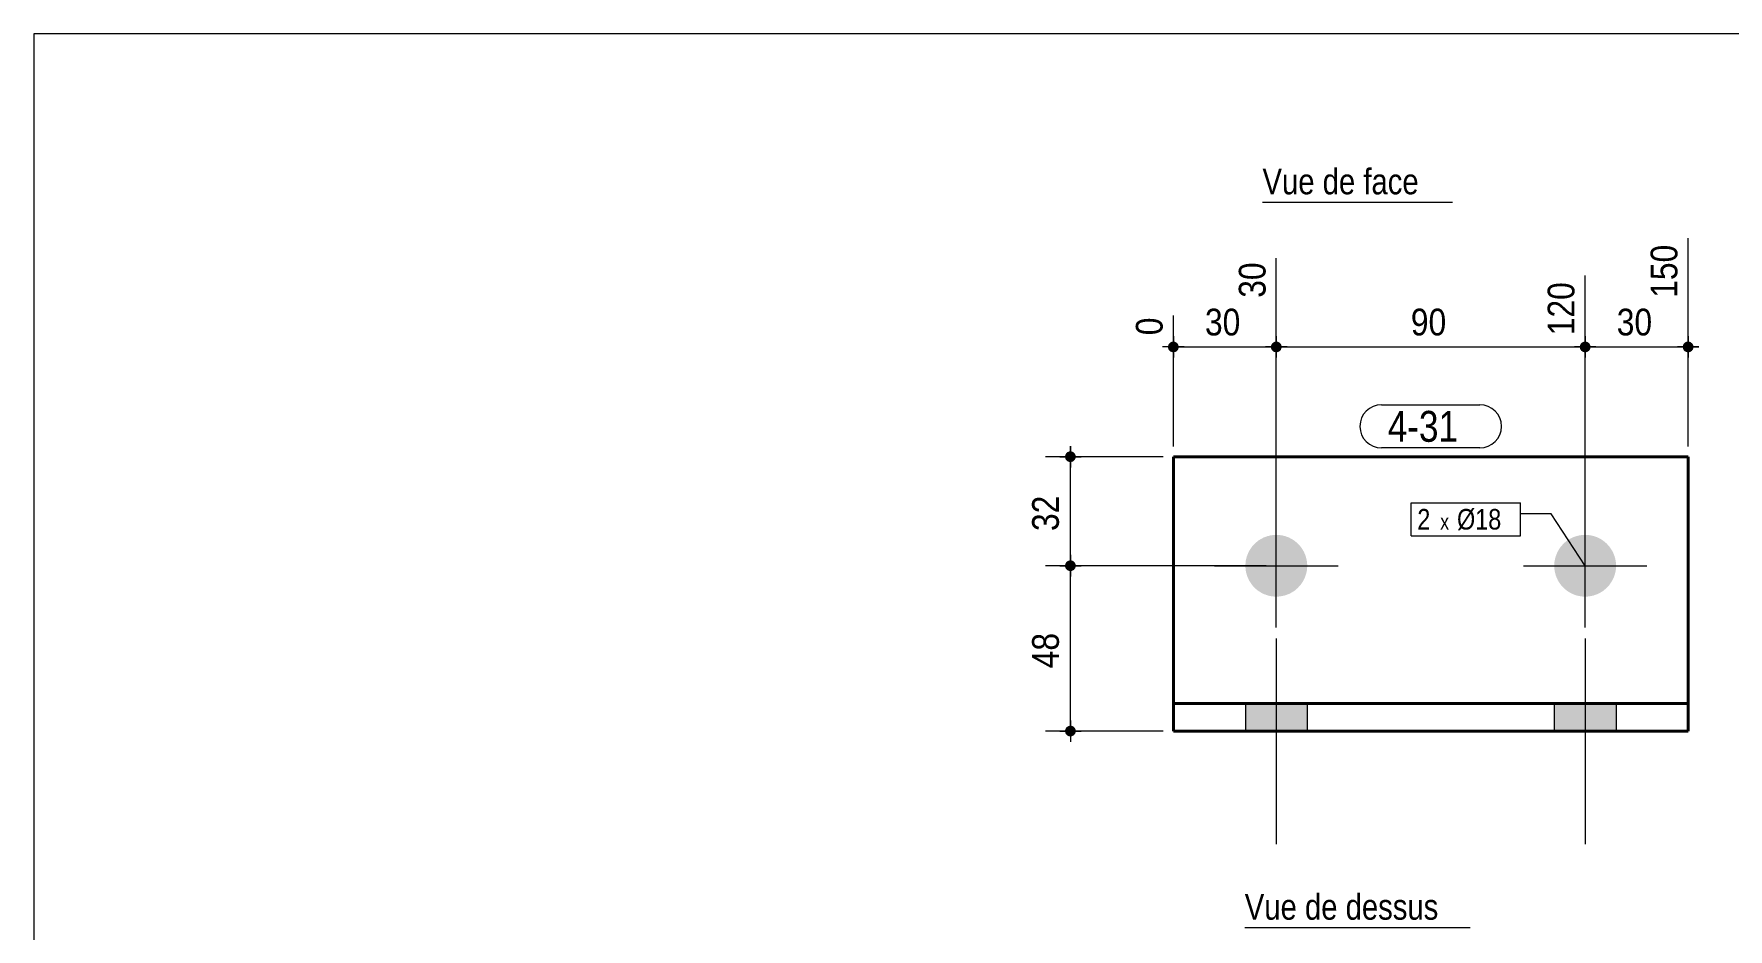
# Model space of a CAD drawing. Header units: millimetres. Extents: x 2 to 287, y 5 to 195.
# Drawn here: x 5 to 169.6, y 108 to 195 of the extents above; entities that cross this region are included whole.
import ezdxf

# ---------------------------------------------------------------- set-up
doc = ezdxf.new("R2010")
doc.units = ezdxf.units.MM
for name, color, linetype, lineweight in [('Autre type objet', 1, 'Continuous', 0), ('Boulon', 7, 'Continuous', 0), ('Cotation', 7, 'Continuous', 0), ('Désignation boulon', 3, 'Continuous', 0), ('Feuille dessin', 5, 'Continuous', 0), ('Piece', 2, 'Continuous', 0), ('Repère pièce', 3, 'Continuous', 0)]:
    doc.layers.add(name, color=color, linetype=linetype, lineweight=lineweight)
doc.styles.add('ARIAL', font='ARIAL.TTF')
doc.styles.add('COMIC_SANS_MS', font='COMIC.TTF')

# ---------------------------------------------------------------- blocks, each defined once
blk = doc.blocks.new('*A1')
at = {"layer": 'Boulon'}
for points in [[(128.68, 129.9), (128.68, 127.24), (122.68, 127.24), (122.68, 129.9)], [(158.68, 129.9), (158.68, 127.24), (152.68, 127.24), (152.68, 129.9)]]:
    blk.add_hatch(color=256, dxfattribs=at).paths.add_polyline_path(points, flags=17)
at = {"layer": 'Boulon', "linetype": 'Continuous', "lineweight": 0}
for p, q in [((125.68, 136.24), (125.68, 116.24)), ((155.68, 136.24), (155.68, 116.24)), ((122.68, 129.9), (122.68, 127.24)), ((128.68, 129.9), (128.68, 127.24)), ((152.68, 129.9), (152.68, 127.24)), ((158.68, 129.9), (158.68, 127.24))]:
    blk.add_line(p, q, dxfattribs=at)
blk = doc.blocks.new('*A2')
at = {"layer": 'Boulon'}
for points in [[(125.61, 140.31), (125.53, 140.31), (125.46, 140.31), (125.39, 140.32), (125.31, 140.33), (125.24, 140.34), (125.17, 140.35), (125.09, 140.36), (125.02, 140.38), (124.95, 140.39), (124.88, 140.41), (124.81, 140.43), (124.74, 140.46), (124.67, 140.48), (124.6, 140.51), (124.53, 140.53), (124.46, 140.56), (124.4, 140.59), (124.33, 140.62), (124.27, 140.66), (124.2, 140.69), (124.14, 140.73), (124.08, 140.77), (124.01, 140.81), (123.95, 140.85), (123.89, 140.89), (123.83, 140.94), (123.78, 140.99), (123.72, 141.03), (123.67, 141.08), (123.61, 141.13), (123.56, 141.18), (123.51, 141.24), (123.46, 141.29), (123.41, 141.34), (123.36, 141.4), (123.31, 141.46), (123.27, 141.52), (123.23, 141.58), (123.19, 141.64), (123.15, 141.7), (123.11, 141.76), (123.07, 141.83), (123.03, 141.89), (123, 141.96), (122.97, 142.02), (122.94, 142.09), (122.91, 142.16), (122.88, 142.22), (122.86, 142.29), (122.83, 142.36), (122.81, 142.43), (122.79, 142.5), (122.77, 142.58), (122.75, 142.65), (122.74, 142.72), (122.72, 142.79), (122.71, 142.86), (122.7, 142.94), (122.69, 143.01), (122.69, 143.08), (122.68, 143.16), (122.68, 143.23), (122.68, 143.3), (122.68, 143.38), (122.68, 143.45), (122.69, 143.52), (122.69, 143.6), (122.7, 143.67), (122.71, 143.74), (122.72, 143.82), (122.74, 143.89), (122.75, 143.96), (122.77, 144.03), (122.79, 144.1), (122.81, 144.18), (122.83, 144.25), (122.86, 144.31), (122.88, 144.38), (122.91, 144.45), (122.94, 144.52), (122.97, 144.59), (123, 144.65), (123.03, 144.72), (123.07, 144.78), (123.11, 144.85), (123.15, 144.91), (123.19, 144.97), (123.23, 145.03), (123.27, 145.09), (123.31, 145.15), (123.36, 145.21), (123.41, 145.26), (123.46, 145.32), (123.51, 145.37), (123.56, 145.43), (123.61, 145.48), (123.67, 145.53), (123.72, 145.58), (123.78, 145.62), (123.83, 145.67), (123.89, 145.71), (123.95, 145.76), (124.01, 145.8), (124.08, 145.84), (124.14, 145.88), (124.2, 145.91), (124.27, 145.95), (124.33, 145.98), (124.4, 146.02), (124.46, 146.05), (124.53, 146.08), (124.6, 146.1), (124.67, 146.13), (124.74, 146.15), (124.81, 146.18), (124.88, 146.2), (124.95, 146.21), (125.02, 146.23), (125.09, 146.25), (125.17, 146.26), (125.24, 146.27), (125.31, 146.28), (125.39, 146.29), (125.46, 146.3), (125.53, 146.3), (125.61, 146.3), (125.68, 146.3), (125.75, 146.3), (125.83, 146.3), (125.9, 146.3), (125.97, 146.29), (126.05, 146.28), (126.12, 146.27), (126.19, 146.26), (126.27, 146.25), (126.34, 146.23), (126.41, 146.21), (126.48, 146.2), (126.55, 146.18), (126.62, 146.15), (126.69, 146.13), (126.76, 146.1), (126.83, 146.08), (126.9, 146.05), (126.96, 146.02), (127.03, 145.98), (127.09, 145.95), (127.16, 145.91), (127.22, 145.88), (127.28, 145.84), (127.35, 145.8), (127.41, 145.76), (127.47, 145.71), (127.53, 145.67), (127.58, 145.62), (127.64, 145.58), (127.69, 145.53), (127.75, 145.48), (127.8, 145.43), (127.85, 145.37), (127.9, 145.32), (127.95, 145.26), (128, 145.21), (128.05, 145.15), (128.09, 145.09), (128.13, 145.03), (128.17, 144.97), (128.21, 144.91), (128.25, 144.85), (128.29, 144.78), (128.33, 144.72), (128.36, 144.65), (128.39, 144.59), (128.42, 144.52), (128.45, 144.45), (128.48, 144.38), (128.5, 144.31), (128.53, 144.25), (128.55, 144.18), (128.57, 144.1), (128.59, 144.03), (128.61, 143.96), (128.62, 143.89), (128.64, 143.82), (128.65, 143.74), (128.66, 143.67), (128.67, 143.6), (128.67, 143.52), (128.68, 143.45), (128.68, 143.38), (128.68, 143.3), (128.68, 143.23), (128.68, 143.16), (128.67, 143.08), (128.67, 143.01), (128.66, 142.94), (128.65, 142.86), (128.64, 142.79), (128.62, 142.72), (128.61, 142.65), (128.59, 142.58), (128.57, 142.5), (128.55, 142.43), (128.53, 142.36), (128.5, 142.29), (128.48, 142.22), (128.45, 142.16), (128.42, 142.09), (128.39, 142.02), (128.36, 141.96), (128.33, 141.89), (128.29, 141.83), (128.25, 141.76), (128.21, 141.7), (128.17, 141.64), (128.13, 141.58), (128.09, 141.52), (128.05, 141.46), (128, 141.4), (127.95, 141.34), (127.9, 141.29), (127.85, 141.24), (127.8, 141.18), (127.75, 141.13), (127.69, 141.08), (127.64, 141.03), (127.58, 140.99), (127.53, 140.94), (127.47, 140.89), (127.41, 140.85), (127.35, 140.81), (127.28, 140.77), (127.22, 140.73), (127.16, 140.69), (127.09, 140.66), (127.03, 140.62), (126.96, 140.59), (126.9, 140.56), (126.83, 140.53), (126.76, 140.51), (126.69, 140.48), (126.62, 140.46), (126.55, 140.43), (126.48, 140.41), (126.41, 140.39), (126.34, 140.38), (126.27, 140.36), (126.19, 140.35), (126.12, 140.34), (126.05, 140.33), (125.97, 140.32), (125.9, 140.31), (125.83, 140.31), (125.75, 140.31), (125.68, 140.3)], [(155.61, 140.31), (155.53, 140.31), (155.46, 140.31), (155.39, 140.32), (155.31, 140.33), (155.24, 140.34), (155.17, 140.35), (155.09, 140.36), (155.02, 140.38), (154.95, 140.39), (154.88, 140.41), (154.81, 140.43), (154.74, 140.46), (154.67, 140.48), (154.6, 140.51), (154.53, 140.53), (154.46, 140.56), (154.4, 140.59), (154.33, 140.62), (154.27, 140.66), (154.2, 140.69), (154.14, 140.73), (154.08, 140.77), (154.01, 140.81), (153.95, 140.85), (153.89, 140.89), (153.83, 140.94), (153.78, 140.99), (153.72, 141.03), (153.67, 141.08), (153.61, 141.13), (153.56, 141.18), (153.51, 141.24), (153.46, 141.29), (153.41, 141.34), (153.36, 141.4), (153.31, 141.46), (153.27, 141.52), (153.23, 141.58), (153.19, 141.64), (153.15, 141.7), (153.11, 141.76), (153.07, 141.83), (153.03, 141.89), (153, 141.96), (152.97, 142.02), (152.94, 142.09), (152.91, 142.16), (152.88, 142.22), (152.86, 142.29), (152.83, 142.36), (152.81, 142.43), (152.79, 142.5), (152.77, 142.58), (152.75, 142.65), (152.74, 142.72), (152.72, 142.79), (152.71, 142.86), (152.7, 142.94), (152.69, 143.01), (152.69, 143.08), (152.68, 143.16), (152.68, 143.23), (152.68, 143.3), (152.68, 143.38), (152.68, 143.45), (152.69, 143.52), (152.69, 143.6), (152.7, 143.67), (152.71, 143.74), (152.72, 143.82), (152.74, 143.89), (152.75, 143.96), (152.77, 144.03), (152.79, 144.1), (152.81, 144.18), (152.83, 144.25), (152.86, 144.31), (152.88, 144.38), (152.91, 144.45), (152.94, 144.52), (152.97, 144.59), (153, 144.65), (153.03, 144.72), (153.07, 144.78), (153.11, 144.85), (153.15, 144.91), (153.19, 144.97), (153.23, 145.03), (153.27, 145.09), (153.31, 145.15), (153.36, 145.21), (153.41, 145.26), (153.46, 145.32), (153.51, 145.37), (153.56, 145.43), (153.61, 145.48), (153.67, 145.53), (153.72, 145.58), (153.78, 145.62), (153.83, 145.67), (153.89, 145.71), (153.95, 145.76), (154.01, 145.8), (154.08, 145.84), (154.14, 145.88), (154.2, 145.91), (154.27, 145.95), (154.33, 145.98), (154.4, 146.02), (154.46, 146.05), (154.53, 146.08), (154.6, 146.1), (154.67, 146.13), (154.74, 146.15), (154.81, 146.18), (154.88, 146.2), (154.95, 146.21), (155.02, 146.23), (155.09, 146.25), (155.17, 146.26), (155.24, 146.27), (155.31, 146.28), (155.39, 146.29), (155.46, 146.3), (155.53, 146.3), (155.61, 146.3), (155.68, 146.3), (155.75, 146.3), (155.83, 146.3), (155.9, 146.3), (155.97, 146.29), (156.05, 146.28), (156.12, 146.27), (156.19, 146.26), (156.27, 146.25), (156.34, 146.23), (156.41, 146.21), (156.48, 146.2), (156.55, 146.18), (156.62, 146.15), (156.69, 146.13), (156.76, 146.1), (156.83, 146.08), (156.9, 146.05), (156.96, 146.02), (157.03, 145.98), (157.09, 145.95), (157.16, 145.91), (157.22, 145.88), (157.28, 145.84), (157.35, 145.8), (157.41, 145.76), (157.47, 145.71), (157.53, 145.67), (157.58, 145.62), (157.64, 145.58), (157.69, 145.53), (157.75, 145.48), (157.8, 145.43), (157.85, 145.37), (157.9, 145.32), (157.95, 145.26), (158, 145.21), (158.05, 145.15), (158.09, 145.09), (158.13, 145.03), (158.17, 144.97), (158.21, 144.91), (158.25, 144.85), (158.29, 144.78), (158.33, 144.72), (158.36, 144.65), (158.39, 144.59), (158.42, 144.52), (158.45, 144.45), (158.48, 144.38), (158.5, 144.31), (158.53, 144.25), (158.55, 144.18), (158.57, 144.1), (158.59, 144.03), (158.61, 143.96), (158.62, 143.89), (158.64, 143.82), (158.65, 143.74), (158.66, 143.67), (158.67, 143.6), (158.67, 143.52), (158.68, 143.45), (158.68, 143.38), (158.68, 143.3), (158.68, 143.23), (158.68, 143.16), (158.67, 143.08), (158.67, 143.01), (158.66, 142.94), (158.65, 142.86), (158.64, 142.79), (158.62, 142.72), (158.61, 142.65), (158.59, 142.58), (158.57, 142.5), (158.55, 142.43), (158.53, 142.36), (158.5, 142.29), (158.48, 142.22), (158.45, 142.16), (158.42, 142.09), (158.39, 142.02), (158.36, 141.96), (158.33, 141.89), (158.29, 141.83), (158.25, 141.76), (158.21, 141.7), (158.17, 141.64), (158.13, 141.58), (158.09, 141.52), (158.05, 141.46), (158, 141.4), (157.95, 141.34), (157.9, 141.29), (157.85, 141.24), (157.8, 141.18), (157.75, 141.13), (157.69, 141.08), (157.64, 141.03), (157.58, 140.99), (157.53, 140.94), (157.47, 140.89), (157.41, 140.85), (157.35, 140.81), (157.28, 140.77), (157.22, 140.73), (157.16, 140.69), (157.09, 140.66), (157.03, 140.62), (156.96, 140.59), (156.9, 140.56), (156.83, 140.53), (156.76, 140.51), (156.69, 140.48), (156.62, 140.46), (156.55, 140.43), (156.48, 140.41), (156.41, 140.39), (156.34, 140.38), (156.27, 140.36), (156.19, 140.35), (156.12, 140.34), (156.05, 140.33), (155.97, 140.32), (155.9, 140.31), (155.83, 140.31), (155.75, 140.31), (155.68, 140.3)]]:
    blk.add_hatch(color=256, dxfattribs=at).paths.add_polyline_path(points, flags=17)
at = {"layer": 'Boulon', "linetype": 'Continuous', "lineweight": 0}
for p, q in [((125.68, 137.3), (125.68, 149.3)), ((155.68, 137.3), (155.68, 149.3)), ((119.68, 143.3), (131.68, 143.3)), ((149.68, 143.3), (161.68, 143.3))]:
    blk.add_line(p, q, dxfattribs=at)
blk = doc.blocks.new('*A3')
at = {"layer": 'Piece', "color": 2, "linetype": 'Continuous', "lineweight": 40}
for p, q in [((115.68, 127.236667), (115.68, 153.903333)), ((115.68, 153.903333), (165.68, 153.903333)), ((165.68, 153.903333), (165.68, 127.236667)), ((165.68, 129.903333), (115.68, 129.903333)), ((165.68, 127.236667), (115.68, 127.236667))]:
    blk.add_line(p, q, dxfattribs=at)
blk = doc.blocks.new('*A7')
at = {"layer": 'Feuille dessin', "linetype": 'Continuous', "lineweight": 0}
for p, q in [((282, 195), (5, 195)), ((5, 195), (5, 5))]:
    blk.add_line(p, q, dxfattribs=at)
blk = doc.blocks.new('*A12')
at = {"layer": 'Cotation'}
for points in [[(105.65, 142.79), (105.63, 142.79), (105.6, 142.79), (105.58, 142.8), (105.55, 142.8), (105.53, 142.81), (105.5, 142.82), (105.48, 142.82), (105.46, 142.84), (105.43, 142.85), (105.41, 142.86), (105.39, 142.87), (105.37, 142.89), (105.35, 142.9), (105.33, 142.92), (105.31, 142.94), (105.29, 142.96), (105.28, 142.98), (105.26, 143), (105.25, 143.02), (105.23, 143.04), (105.22, 143.06), (105.21, 143.08), (105.2, 143.11), (105.19, 143.13), (105.18, 143.15), (105.18, 143.18), (105.17, 143.2), (105.17, 143.23), (105.16, 143.25), (105.16, 143.28), (105.16, 143.31), (105.16, 143.33), (105.16, 143.36), (105.17, 143.38), (105.17, 143.41), (105.18, 143.43), (105.18, 143.46), (105.19, 143.48), (105.2, 143.5), (105.21, 143.53), (105.22, 143.55), (105.23, 143.57), (105.25, 143.59), (105.26, 143.61), (105.28, 143.64), (105.29, 143.65), (105.31, 143.67), (105.33, 143.69), (105.35, 143.71), (105.37, 143.72), (105.39, 143.74), (105.41, 143.75), (105.43, 143.76), (105.46, 143.78), (105.48, 143.79), (105.5, 143.79), (105.53, 143.8), (105.55, 143.81), (105.58, 143.82), (105.6, 143.82), (105.63, 143.82), (105.65, 143.82), (105.68, 143.83), (105.71, 143.82), (105.73, 143.82), (105.76, 143.82), (105.78, 143.82), (105.81, 143.81), (105.83, 143.8), (105.86, 143.79), (105.88, 143.79), (105.9, 143.78), (105.93, 143.76), (105.95, 143.75), (105.97, 143.74), (105.99, 143.72), (106.01, 143.71), (106.03, 143.69), (106.05, 143.67), (106.07, 143.65), (106.08, 143.64), (106.1, 143.61), (106.11, 143.59), (106.13, 143.57), (106.14, 143.55), (106.15, 143.53), (106.16, 143.5), (106.17, 143.48), (106.18, 143.46), (106.18, 143.43), (106.19, 143.41), (106.19, 143.38), (106.2, 143.36), (106.2, 143.33), (106.2, 143.31), (106.2, 143.28), (106.2, 143.25), (106.19, 143.23), (106.19, 143.2), (106.18, 143.18), (106.18, 143.15), (106.17, 143.13), (106.16, 143.11), (106.15, 143.08), (106.14, 143.06), (106.13, 143.04), (106.11, 143.02), (106.1, 143), (106.08, 142.98), (106.07, 142.96), (106.05, 142.94), (106.03, 142.92), (106.01, 142.9), (105.99, 142.89), (105.97, 142.87), (105.95, 142.86), (105.93, 142.85), (105.9, 142.84), (105.88, 142.82), (105.86, 142.82), (105.83, 142.81), (105.81, 142.8), (105.78, 142.8), (105.76, 142.79), (105.73, 142.79), (105.71, 142.79), (105.68, 142.79)], [(105.65, 126.72), (105.63, 126.72), (105.6, 126.72), (105.58, 126.73), (105.55, 126.73), (105.53, 126.74), (105.5, 126.75), (105.48, 126.76), (105.46, 126.77), (105.43, 126.78), (105.41, 126.79), (105.39, 126.8), (105.37, 126.82), (105.35, 126.83), (105.33, 126.85), (105.31, 126.87), (105.29, 126.89), (105.28, 126.91), (105.26, 126.93), (105.25, 126.95), (105.23, 126.97), (105.22, 126.99), (105.21, 127.01), (105.2, 127.04), (105.19, 127.06), (105.18, 127.09), (105.18, 127.11), (105.17, 127.14), (105.17, 127.16), (105.16, 127.19), (105.16, 127.21), (105.16, 127.24), (105.16, 127.26), (105.16, 127.29), (105.17, 127.31), (105.17, 127.34), (105.18, 127.36), (105.18, 127.39), (105.19, 127.41), (105.2, 127.44), (105.21, 127.46), (105.22, 127.48), (105.23, 127.5), (105.25, 127.53), (105.26, 127.55), (105.28, 127.57), (105.29, 127.59), (105.31, 127.6), (105.33, 127.62), (105.35, 127.64), (105.37, 127.65), (105.39, 127.67), (105.41, 127.68), (105.43, 127.7), (105.46, 127.71), (105.48, 127.72), (105.5, 127.73), (105.53, 127.73), (105.55, 127.74), (105.58, 127.75), (105.6, 127.75), (105.63, 127.75), (105.65, 127.76), (105.68, 127.76), (105.71, 127.76), (105.73, 127.75), (105.76, 127.75), (105.78, 127.75), (105.81, 127.74), (105.83, 127.73), (105.86, 127.73), (105.88, 127.72), (105.9, 127.71), (105.93, 127.7), (105.95, 127.68), (105.97, 127.67), (105.99, 127.65), (106.01, 127.64), (106.03, 127.62), (106.05, 127.6), (106.07, 127.59), (106.08, 127.57), (106.1, 127.55), (106.11, 127.53), (106.13, 127.5), (106.14, 127.48), (106.15, 127.46), (106.16, 127.44), (106.17, 127.41), (106.18, 127.39), (106.18, 127.36), (106.19, 127.34), (106.19, 127.31), (106.2, 127.29), (106.2, 127.26), (106.2, 127.24), (106.2, 127.21), (106.2, 127.19), (106.19, 127.16), (106.19, 127.14), (106.18, 127.11), (106.18, 127.09), (106.17, 127.06), (106.16, 127.04), (106.15, 127.01), (106.14, 126.99), (106.13, 126.97), (106.11, 126.95), (106.1, 126.93), (106.08, 126.91), (106.07, 126.89), (106.05, 126.87), (106.03, 126.85), (106.01, 126.83), (105.99, 126.82), (105.97, 126.8), (105.95, 126.79), (105.93, 126.78), (105.9, 126.77), (105.88, 126.76), (105.86, 126.75), (105.83, 126.74), (105.81, 126.73), (105.78, 126.73), (105.76, 126.72), (105.73, 126.72), (105.71, 126.72), (105.68, 126.72)]]:
    blk.add_hatch(color=256, dxfattribs=at).paths.add_polyline_path(points, flags=17)
at = {"layer": 'Cotation', "linetype": 'Continuous', "lineweight": 0}
for p, q in [((124.68, 143.31), (103.26, 143.31)), ((104.64, 143.31), (106.72, 143.31)), ((105.68, 144.35), (105.68, 142.27)), ((105.68, 143.31), (105.68, 144.35)), ((105.68, 127.24), (105.68, 143.31)), ((114.68, 127.24), (103.26, 127.24)), ((104.64, 127.24), (106.72, 127.24)), ((105.68, 128.28), (105.68, 126.2)), ((105.68, 127.24), (105.68, 126.2))]:
    blk.add_line(p, q, dxfattribs=at)
at = {"layer": 'Cotation'}
for p in [(105.68, 143.31), (105.68, 127.24)]:
    blk.add_point(p, dxfattribs=at)
at = {"layer": 'Cotation', "style": 'ARIAL', "width": 0.85}
blk.add_text('48', height=2.6, rotation=90.0002, dxfattribs=at).set_placement((104.56, 133.34))
blk = doc.blocks.new('*A13')
at = {"layer": 'Cotation'}
for points in [[(105.65, 153.38), (105.63, 153.39), (105.6, 153.39), (105.58, 153.39), (105.55, 153.4), (105.53, 153.41), (105.5, 153.41), (105.48, 153.42), (105.46, 153.43), (105.43, 153.44), (105.41, 153.46), (105.39, 153.47), (105.37, 153.49), (105.35, 153.5), (105.33, 153.52), (105.31, 153.54), (105.29, 153.55), (105.28, 153.57), (105.26, 153.59), (105.25, 153.61), (105.23, 153.64), (105.22, 153.66), (105.21, 153.68), (105.2, 153.7), (105.19, 153.73), (105.18, 153.75), (105.18, 153.78), (105.17, 153.8), (105.17, 153.83), (105.16, 153.85), (105.16, 153.88), (105.16, 153.9), (105.16, 153.93), (105.16, 153.95), (105.17, 153.98), (105.17, 154), (105.18, 154.03), (105.18, 154.05), (105.19, 154.08), (105.2, 154.1), (105.21, 154.13), (105.22, 154.15), (105.23, 154.17), (105.25, 154.19), (105.26, 154.21), (105.28, 154.23), (105.29, 154.25), (105.31, 154.27), (105.33, 154.29), (105.35, 154.31), (105.37, 154.32), (105.39, 154.34), (105.41, 154.35), (105.43, 154.36), (105.46, 154.37), (105.48, 154.38), (105.5, 154.39), (105.53, 154.4), (105.55, 154.41), (105.58, 154.41), (105.6, 154.42), (105.63, 154.42), (105.65, 154.42), (105.68, 154.42), (105.71, 154.42), (105.73, 154.42), (105.76, 154.42), (105.78, 154.41), (105.81, 154.41), (105.83, 154.4), (105.86, 154.39), (105.88, 154.38), (105.9, 154.37), (105.93, 154.36), (105.95, 154.35), (105.97, 154.34), (105.99, 154.32), (106.01, 154.31), (106.03, 154.29), (106.05, 154.27), (106.07, 154.25), (106.08, 154.23), (106.1, 154.21), (106.11, 154.19), (106.13, 154.17), (106.14, 154.15), (106.15, 154.13), (106.16, 154.1), (106.17, 154.08), (106.18, 154.05), (106.18, 154.03), (106.19, 154), (106.19, 153.98), (106.2, 153.95), (106.2, 153.93), (106.2, 153.9), (106.2, 153.88), (106.2, 153.85), (106.19, 153.83), (106.19, 153.8), (106.18, 153.78), (106.18, 153.75), (106.17, 153.73), (106.16, 153.7), (106.15, 153.68), (106.14, 153.66), (106.13, 153.64), (106.11, 153.61), (106.1, 153.59), (106.08, 153.57), (106.07, 153.55), (106.05, 153.54), (106.03, 153.52), (106.01, 153.5), (105.99, 153.49), (105.97, 153.47), (105.95, 153.46), (105.93, 153.44), (105.9, 153.43), (105.88, 153.42), (105.86, 153.41), (105.83, 153.41), (105.81, 153.4), (105.78, 153.39), (105.76, 153.39), (105.73, 153.39), (105.71, 153.38), (105.68, 153.38)], [(105.65, 142.79), (105.63, 142.79), (105.6, 142.79), (105.58, 142.8), (105.55, 142.8), (105.53, 142.81), (105.5, 142.82), (105.48, 142.82), (105.46, 142.84), (105.43, 142.85), (105.41, 142.86), (105.39, 142.87), (105.37, 142.89), (105.35, 142.9), (105.33, 142.92), (105.31, 142.94), (105.29, 142.96), (105.28, 142.98), (105.26, 143), (105.25, 143.02), (105.23, 143.04), (105.22, 143.06), (105.21, 143.08), (105.2, 143.11), (105.19, 143.13), (105.18, 143.15), (105.18, 143.18), (105.17, 143.2), (105.17, 143.23), (105.16, 143.25), (105.16, 143.28), (105.16, 143.31), (105.16, 143.33), (105.16, 143.36), (105.17, 143.38), (105.17, 143.41), (105.18, 143.43), (105.18, 143.46), (105.19, 143.48), (105.2, 143.5), (105.21, 143.53), (105.22, 143.55), (105.23, 143.57), (105.25, 143.59), (105.26, 143.61), (105.28, 143.64), (105.29, 143.65), (105.31, 143.67), (105.33, 143.69), (105.35, 143.71), (105.37, 143.72), (105.39, 143.74), (105.41, 143.75), (105.43, 143.76), (105.46, 143.78), (105.48, 143.79), (105.5, 143.79), (105.53, 143.8), (105.55, 143.81), (105.58, 143.82), (105.6, 143.82), (105.63, 143.82), (105.65, 143.82), (105.68, 143.83), (105.71, 143.82), (105.73, 143.82), (105.76, 143.82), (105.78, 143.82), (105.81, 143.81), (105.83, 143.8), (105.86, 143.79), (105.88, 143.79), (105.9, 143.78), (105.93, 143.76), (105.95, 143.75), (105.97, 143.74), (105.99, 143.72), (106.01, 143.71), (106.03, 143.69), (106.05, 143.67), (106.07, 143.65), (106.08, 143.64), (106.1, 143.61), (106.11, 143.59), (106.13, 143.57), (106.14, 143.55), (106.15, 143.53), (106.16, 143.5), (106.17, 143.48), (106.18, 143.46), (106.18, 143.43), (106.19, 143.41), (106.19, 143.38), (106.2, 143.36), (106.2, 143.33), (106.2, 143.31), (106.2, 143.28), (106.2, 143.25), (106.19, 143.23), (106.19, 143.2), (106.18, 143.18), (106.18, 143.15), (106.17, 143.13), (106.16, 143.11), (106.15, 143.08), (106.14, 143.06), (106.13, 143.04), (106.11, 143.02), (106.1, 143), (106.08, 142.98), (106.07, 142.96), (106.05, 142.94), (106.03, 142.92), (106.01, 142.9), (105.99, 142.89), (105.97, 142.87), (105.95, 142.86), (105.93, 142.85), (105.9, 142.84), (105.88, 142.82), (105.86, 142.82), (105.83, 142.81), (105.81, 142.8), (105.78, 142.8), (105.76, 142.79), (105.73, 142.79), (105.71, 142.79), (105.68, 142.79)]]:
    blk.add_hatch(color=256, dxfattribs=at).paths.add_polyline_path(points, flags=17)
at = {"layer": 'Cotation', "linetype": 'Continuous', "lineweight": 0}
for p, q in [((105.68, 154.94), (105.68, 152.86)), ((105.68, 153.9), (105.68, 154.94)), ((114.68, 153.9), (103.26, 153.9)), ((104.64, 153.9), (106.72, 153.9)), ((105.68, 143.31), (105.68, 153.9)), ((124.68, 143.31), (103.26, 143.31)), ((104.64, 143.31), (106.72, 143.31)), ((105.68, 144.35), (105.68, 142.27)), ((105.68, 143.31), (105.68, 142.27))]:
    blk.add_line(p, q, dxfattribs=at)
at = {"layer": 'Cotation'}
for p in [(105.68, 153.9), (105.68, 143.31)]:
    blk.add_point(p, dxfattribs=at)
at = {"layer": 'Cotation', "style": 'ARIAL', "width": 0.85}
blk.add_text('32', height=2.6, rotation=90.0002, dxfattribs=at).set_placement((104.56, 146.68))
blk = doc.blocks.new('*A14')
at = {"layer": 'Cotation'}
for points in [[(115.65, 164.05), (115.63, 164.05), (115.6, 164.06), (115.58, 164.06), (115.55, 164.07), (115.53, 164.07), (115.5, 164.08), (115.48, 164.09), (115.46, 164.1), (115.43, 164.11), (115.41, 164.12), (115.39, 164.14), (115.37, 164.15), (115.35, 164.17), (115.33, 164.18), (115.31, 164.2), (115.29, 164.22), (115.28, 164.24), (115.26, 164.26), (115.25, 164.28), (115.23, 164.3), (115.22, 164.32), (115.21, 164.35), (115.2, 164.37), (115.19, 164.39), (115.18, 164.42), (115.18, 164.44), (115.17, 164.47), (115.17, 164.49), (115.16, 164.52), (115.16, 164.54), (115.16, 164.57), (115.16, 164.6), (115.16, 164.62), (115.17, 164.65), (115.17, 164.67), (115.18, 164.7), (115.18, 164.72), (115.19, 164.75), (115.2, 164.77), (115.21, 164.79), (115.22, 164.82), (115.23, 164.84), (115.25, 164.86), (115.26, 164.88), (115.28, 164.9), (115.29, 164.92), (115.31, 164.94), (115.33, 164.96), (115.35, 164.97), (115.37, 164.99), (115.39, 165), (115.41, 165.02), (115.43, 165.03), (115.46, 165.04), (115.48, 165.05), (115.5, 165.06), (115.53, 165.07), (115.55, 165.07), (115.58, 165.08), (115.6, 165.08), (115.63, 165.09), (115.65, 165.09), (115.68, 165.09), (115.71, 165.09), (115.73, 165.09), (115.76, 165.08), (115.78, 165.08), (115.81, 165.07), (115.83, 165.07), (115.86, 165.06), (115.88, 165.05), (115.9, 165.04), (115.93, 165.03), (115.95, 165.02), (115.97, 165), (115.99, 164.99), (116.01, 164.97), (116.03, 164.96), (116.05, 164.94), (116.07, 164.92), (116.08, 164.9), (116.1, 164.88), (116.11, 164.86), (116.13, 164.84), (116.14, 164.82), (116.15, 164.79), (116.16, 164.77), (116.17, 164.75), (116.18, 164.72), (116.18, 164.7), (116.19, 164.67), (116.19, 164.65), (116.2, 164.62), (116.2, 164.6), (116.2, 164.57), (116.2, 164.54), (116.2, 164.52), (116.19, 164.49), (116.19, 164.47), (116.18, 164.44), (116.18, 164.42), (116.17, 164.39), (116.16, 164.37), (116.15, 164.35), (116.14, 164.32), (116.13, 164.3), (116.11, 164.28), (116.1, 164.26), (116.08, 164.24), (116.07, 164.22), (116.05, 164.2), (116.03, 164.18), (116.01, 164.17), (115.99, 164.15), (115.97, 164.14), (115.95, 164.12), (115.93, 164.11), (115.9, 164.1), (115.88, 164.09), (115.86, 164.08), (115.83, 164.07), (115.81, 164.07), (115.78, 164.06), (115.76, 164.06), (115.73, 164.05), (115.71, 164.05), (115.68, 164.05)], [(125.65, 164.05), (125.63, 164.05), (125.6, 164.06), (125.58, 164.06), (125.55, 164.07), (125.53, 164.07), (125.5, 164.08), (125.48, 164.09), (125.46, 164.1), (125.43, 164.11), (125.41, 164.12), (125.39, 164.14), (125.37, 164.15), (125.35, 164.17), (125.33, 164.18), (125.31, 164.2), (125.29, 164.22), (125.28, 164.24), (125.26, 164.26), (125.25, 164.28), (125.23, 164.3), (125.22, 164.32), (125.21, 164.35), (125.2, 164.37), (125.19, 164.39), (125.18, 164.42), (125.18, 164.44), (125.17, 164.47), (125.17, 164.49), (125.16, 164.52), (125.16, 164.54), (125.16, 164.57), (125.16, 164.6), (125.16, 164.62), (125.17, 164.65), (125.17, 164.67), (125.18, 164.7), (125.18, 164.72), (125.19, 164.75), (125.2, 164.77), (125.21, 164.79), (125.22, 164.82), (125.23, 164.84), (125.25, 164.86), (125.26, 164.88), (125.28, 164.9), (125.29, 164.92), (125.31, 164.94), (125.33, 164.96), (125.35, 164.97), (125.37, 164.99), (125.39, 165), (125.41, 165.02), (125.43, 165.03), (125.46, 165.04), (125.48, 165.05), (125.5, 165.06), (125.53, 165.07), (125.55, 165.07), (125.58, 165.08), (125.6, 165.08), (125.63, 165.09), (125.65, 165.09), (125.68, 165.09), (125.71, 165.09), (125.73, 165.09), (125.76, 165.08), (125.78, 165.08), (125.81, 165.07), (125.83, 165.07), (125.86, 165.06), (125.88, 165.05), (125.9, 165.04), (125.93, 165.03), (125.95, 165.02), (125.97, 165), (125.99, 164.99), (126.01, 164.97), (126.03, 164.96), (126.05, 164.94), (126.07, 164.92), (126.08, 164.9), (126.1, 164.88), (126.11, 164.86), (126.13, 164.84), (126.14, 164.82), (126.15, 164.79), (126.16, 164.77), (126.17, 164.75), (126.18, 164.72), (126.18, 164.7), (126.19, 164.67), (126.19, 164.65), (126.2, 164.62), (126.2, 164.6), (126.2, 164.57), (126.2, 164.54), (126.2, 164.52), (126.19, 164.49), (126.19, 164.47), (126.18, 164.44), (126.18, 164.42), (126.17, 164.39), (126.16, 164.37), (126.15, 164.35), (126.14, 164.32), (126.13, 164.3), (126.11, 164.28), (126.1, 164.26), (126.08, 164.24), (126.07, 164.22), (126.05, 164.2), (126.03, 164.18), (126.01, 164.17), (125.99, 164.15), (125.97, 164.14), (125.95, 164.12), (125.93, 164.11), (125.9, 164.1), (125.88, 164.09), (125.86, 164.08), (125.83, 164.07), (125.81, 164.07), (125.78, 164.06), (125.76, 164.06), (125.73, 164.05), (125.71, 164.05), (125.68, 164.05)]]:
    blk.add_hatch(color=256, dxfattribs=at).paths.add_polyline_path(points, flags=17)
at = {"layer": 'Cotation', "linetype": 'Continuous', "lineweight": 0}
for p, q in [((125.68, 144.31), (125.68, 173.21)), ((115.68, 154.9), (115.68, 167.64)), ((116.72, 164.57), (114.64, 164.57)), ((115.68, 164.57), (114.64, 164.57)), ((115.68, 165.61), (115.68, 163.53)), ((115.68, 164.57), (125.68, 164.57)), ((126.72, 164.57), (124.64, 164.57)), ((125.68, 165.61), (125.68, 163.53)), ((125.68, 164.57), (126.72, 164.57))]:
    blk.add_line(p, q, dxfattribs=at)
at = {"layer": 'Cotation'}
for p in [(115.68, 164.57), (125.68, 164.57)]:
    blk.add_point(p, dxfattribs=at)
at = {"layer": 'Cotation', "style": 'ARIAL', "width": 0.85}
for s, p in [('30', (124.64, 169.35)), ('0', (114.64, 165.71))]:
    blk.add_text(s, height=2.6, rotation=90.0002, dxfattribs=at).set_placement(p)
blk.add_text('30', height=2.6, dxfattribs=at).set_placement((118.75, 165.69))
blk = doc.blocks.new('*A15')
at = {"layer": 'Cotation'}
for points in [[(125.65, 164.05), (125.63, 164.05), (125.6, 164.06), (125.58, 164.06), (125.55, 164.07), (125.53, 164.07), (125.5, 164.08), (125.48, 164.09), (125.46, 164.1), (125.43, 164.11), (125.41, 164.12), (125.39, 164.14), (125.37, 164.15), (125.35, 164.17), (125.33, 164.18), (125.31, 164.2), (125.29, 164.22), (125.28, 164.24), (125.26, 164.26), (125.25, 164.28), (125.23, 164.3), (125.22, 164.32), (125.21, 164.35), (125.2, 164.37), (125.19, 164.39), (125.18, 164.42), (125.18, 164.44), (125.17, 164.47), (125.17, 164.49), (125.16, 164.52), (125.16, 164.54), (125.16, 164.57), (125.16, 164.6), (125.16, 164.62), (125.17, 164.65), (125.17, 164.67), (125.18, 164.7), (125.18, 164.72), (125.19, 164.75), (125.2, 164.77), (125.21, 164.79), (125.22, 164.82), (125.23, 164.84), (125.25, 164.86), (125.26, 164.88), (125.28, 164.9), (125.29, 164.92), (125.31, 164.94), (125.33, 164.96), (125.35, 164.97), (125.37, 164.99), (125.39, 165), (125.41, 165.02), (125.43, 165.03), (125.46, 165.04), (125.48, 165.05), (125.5, 165.06), (125.53, 165.07), (125.55, 165.07), (125.58, 165.08), (125.6, 165.08), (125.63, 165.09), (125.65, 165.09), (125.68, 165.09), (125.71, 165.09), (125.73, 165.09), (125.76, 165.08), (125.78, 165.08), (125.81, 165.07), (125.83, 165.07), (125.86, 165.06), (125.88, 165.05), (125.9, 165.04), (125.93, 165.03), (125.95, 165.02), (125.97, 165), (125.99, 164.99), (126.01, 164.97), (126.03, 164.96), (126.05, 164.94), (126.07, 164.92), (126.08, 164.9), (126.1, 164.88), (126.11, 164.86), (126.13, 164.84), (126.14, 164.82), (126.15, 164.79), (126.16, 164.77), (126.17, 164.75), (126.18, 164.72), (126.18, 164.7), (126.19, 164.67), (126.19, 164.65), (126.2, 164.62), (126.2, 164.6), (126.2, 164.57), (126.2, 164.54), (126.2, 164.52), (126.19, 164.49), (126.19, 164.47), (126.18, 164.44), (126.18, 164.42), (126.17, 164.39), (126.16, 164.37), (126.15, 164.35), (126.14, 164.32), (126.13, 164.3), (126.11, 164.28), (126.1, 164.26), (126.08, 164.24), (126.07, 164.22), (126.05, 164.2), (126.03, 164.18), (126.01, 164.17), (125.99, 164.15), (125.97, 164.14), (125.95, 164.12), (125.93, 164.11), (125.9, 164.1), (125.88, 164.09), (125.86, 164.08), (125.83, 164.07), (125.81, 164.07), (125.78, 164.06), (125.76, 164.06), (125.73, 164.05), (125.71, 164.05), (125.68, 164.05)], [(155.65, 164.05), (155.63, 164.05), (155.6, 164.06), (155.58, 164.06), (155.55, 164.07), (155.53, 164.07), (155.5, 164.08), (155.48, 164.09), (155.46, 164.1), (155.43, 164.11), (155.41, 164.12), (155.39, 164.14), (155.37, 164.15), (155.35, 164.17), (155.33, 164.18), (155.31, 164.2), (155.29, 164.22), (155.28, 164.24), (155.26, 164.26), (155.25, 164.28), (155.23, 164.3), (155.22, 164.32), (155.21, 164.35), (155.2, 164.37), (155.19, 164.39), (155.18, 164.42), (155.18, 164.44), (155.17, 164.47), (155.17, 164.49), (155.16, 164.52), (155.16, 164.54), (155.16, 164.57), (155.16, 164.6), (155.16, 164.62), (155.17, 164.65), (155.17, 164.67), (155.18, 164.7), (155.18, 164.72), (155.19, 164.75), (155.2, 164.77), (155.21, 164.79), (155.22, 164.82), (155.23, 164.84), (155.25, 164.86), (155.26, 164.88), (155.28, 164.9), (155.29, 164.92), (155.31, 164.94), (155.33, 164.96), (155.35, 164.97), (155.37, 164.99), (155.39, 165), (155.41, 165.02), (155.43, 165.03), (155.46, 165.04), (155.48, 165.05), (155.5, 165.06), (155.53, 165.07), (155.55, 165.07), (155.58, 165.08), (155.6, 165.08), (155.63, 165.09), (155.65, 165.09), (155.68, 165.09), (155.71, 165.09), (155.73, 165.09), (155.76, 165.08), (155.78, 165.08), (155.81, 165.07), (155.83, 165.07), (155.86, 165.06), (155.88, 165.05), (155.9, 165.04), (155.93, 165.03), (155.95, 165.02), (155.97, 165), (155.99, 164.99), (156.01, 164.97), (156.03, 164.96), (156.05, 164.94), (156.07, 164.92), (156.08, 164.9), (156.1, 164.88), (156.11, 164.86), (156.13, 164.84), (156.14, 164.82), (156.15, 164.79), (156.16, 164.77), (156.17, 164.75), (156.18, 164.72), (156.18, 164.7), (156.19, 164.67), (156.19, 164.65), (156.2, 164.62), (156.2, 164.6), (156.2, 164.57), (156.2, 164.54), (156.2, 164.52), (156.19, 164.49), (156.19, 164.47), (156.18, 164.44), (156.18, 164.42), (156.17, 164.39), (156.16, 164.37), (156.15, 164.35), (156.14, 164.32), (156.13, 164.3), (156.11, 164.28), (156.1, 164.26), (156.08, 164.24), (156.07, 164.22), (156.05, 164.2), (156.03, 164.18), (156.01, 164.17), (155.99, 164.15), (155.97, 164.14), (155.95, 164.12), (155.93, 164.11), (155.9, 164.1), (155.88, 164.09), (155.86, 164.08), (155.83, 164.07), (155.81, 164.07), (155.78, 164.06), (155.76, 164.06), (155.73, 164.05), (155.71, 164.05), (155.68, 164.05)]]:
    blk.add_hatch(color=256, dxfattribs=at).paths.add_polyline_path(points, flags=17)
at = {"layer": 'Cotation', "linetype": 'Continuous', "lineweight": 0}
for p, q in [((125.68, 144.31), (125.68, 173.21)), ((155.68, 144.31), (155.68, 171.5)), ((126.72, 164.57), (124.64, 164.57)), ((125.68, 164.57), (124.64, 164.57)), ((125.68, 165.61), (125.68, 163.53)), ((125.68, 164.57), (155.68, 164.57)), ((156.72, 164.57), (154.64, 164.57)), ((155.68, 165.61), (155.68, 163.53)), ((155.68, 164.57), (156.72, 164.57))]:
    blk.add_line(p, q, dxfattribs=at)
at = {"layer": 'Cotation'}
for p in [(125.68, 164.57), (155.68, 164.57)]:
    blk.add_point(p, dxfattribs=at)
at = {"layer": 'Cotation', "style": 'ARIAL', "width": 0.85}
blk.add_text('120', height=2.6, rotation=90.0002, dxfattribs=at).set_placement((154.64, 165.71))
blk.add_text('90', height=2.6, dxfattribs=at).set_placement((138.75, 165.69))
blk = doc.blocks.new('*A16')
at = {"layer": 'Cotation'}
for points in [[(155.65, 164.05), (155.63, 164.05), (155.6, 164.06), (155.58, 164.06), (155.55, 164.07), (155.53, 164.07), (155.5, 164.08), (155.48, 164.09), (155.46, 164.1), (155.43, 164.11), (155.41, 164.12), (155.39, 164.14), (155.37, 164.15), (155.35, 164.17), (155.33, 164.18), (155.31, 164.2), (155.29, 164.22), (155.28, 164.24), (155.26, 164.26), (155.25, 164.28), (155.23, 164.3), (155.22, 164.32), (155.21, 164.35), (155.2, 164.37), (155.19, 164.39), (155.18, 164.42), (155.18, 164.44), (155.17, 164.47), (155.17, 164.49), (155.16, 164.52), (155.16, 164.54), (155.16, 164.57), (155.16, 164.6), (155.16, 164.62), (155.17, 164.65), (155.17, 164.67), (155.18, 164.7), (155.18, 164.72), (155.19, 164.75), (155.2, 164.77), (155.21, 164.79), (155.22, 164.82), (155.23, 164.84), (155.25, 164.86), (155.26, 164.88), (155.28, 164.9), (155.29, 164.92), (155.31, 164.94), (155.33, 164.96), (155.35, 164.97), (155.37, 164.99), (155.39, 165), (155.41, 165.02), (155.43, 165.03), (155.46, 165.04), (155.48, 165.05), (155.5, 165.06), (155.53, 165.07), (155.55, 165.07), (155.58, 165.08), (155.6, 165.08), (155.63, 165.09), (155.65, 165.09), (155.68, 165.09), (155.71, 165.09), (155.73, 165.09), (155.76, 165.08), (155.78, 165.08), (155.81, 165.07), (155.83, 165.07), (155.86, 165.06), (155.88, 165.05), (155.9, 165.04), (155.93, 165.03), (155.95, 165.02), (155.97, 165), (155.99, 164.99), (156.01, 164.97), (156.03, 164.96), (156.05, 164.94), (156.07, 164.92), (156.08, 164.9), (156.1, 164.88), (156.11, 164.86), (156.13, 164.84), (156.14, 164.82), (156.15, 164.79), (156.16, 164.77), (156.17, 164.75), (156.18, 164.72), (156.18, 164.7), (156.19, 164.67), (156.19, 164.65), (156.2, 164.62), (156.2, 164.6), (156.2, 164.57), (156.2, 164.54), (156.2, 164.52), (156.19, 164.49), (156.19, 164.47), (156.18, 164.44), (156.18, 164.42), (156.17, 164.39), (156.16, 164.37), (156.15, 164.35), (156.14, 164.32), (156.13, 164.3), (156.11, 164.28), (156.1, 164.26), (156.08, 164.24), (156.07, 164.22), (156.05, 164.2), (156.03, 164.18), (156.01, 164.17), (155.99, 164.15), (155.97, 164.14), (155.95, 164.12), (155.93, 164.11), (155.9, 164.1), (155.88, 164.09), (155.86, 164.08), (155.83, 164.07), (155.81, 164.07), (155.78, 164.06), (155.76, 164.06), (155.73, 164.05), (155.71, 164.05), (155.68, 164.05)], [(165.65, 164.05), (165.63, 164.05), (165.6, 164.06), (165.58, 164.06), (165.55, 164.07), (165.53, 164.07), (165.5, 164.08), (165.48, 164.09), (165.46, 164.1), (165.43, 164.11), (165.41, 164.12), (165.39, 164.14), (165.37, 164.15), (165.35, 164.17), (165.33, 164.18), (165.31, 164.2), (165.29, 164.22), (165.28, 164.24), (165.26, 164.26), (165.25, 164.28), (165.23, 164.3), (165.22, 164.32), (165.21, 164.35), (165.2, 164.37), (165.19, 164.39), (165.18, 164.42), (165.18, 164.44), (165.17, 164.47), (165.17, 164.49), (165.16, 164.52), (165.16, 164.54), (165.16, 164.57), (165.16, 164.6), (165.16, 164.62), (165.17, 164.65), (165.17, 164.67), (165.18, 164.7), (165.18, 164.72), (165.19, 164.75), (165.2, 164.77), (165.21, 164.79), (165.22, 164.82), (165.23, 164.84), (165.25, 164.86), (165.26, 164.88), (165.28, 164.9), (165.29, 164.92), (165.31, 164.94), (165.33, 164.96), (165.35, 164.97), (165.37, 164.99), (165.39, 165), (165.41, 165.02), (165.43, 165.03), (165.46, 165.04), (165.48, 165.05), (165.5, 165.06), (165.53, 165.07), (165.55, 165.07), (165.58, 165.08), (165.6, 165.08), (165.63, 165.09), (165.65, 165.09), (165.68, 165.09), (165.71, 165.09), (165.73, 165.09), (165.76, 165.08), (165.78, 165.08), (165.81, 165.07), (165.83, 165.07), (165.86, 165.06), (165.88, 165.05), (165.9, 165.04), (165.93, 165.03), (165.95, 165.02), (165.97, 165), (165.99, 164.99), (166.01, 164.97), (166.03, 164.96), (166.05, 164.94), (166.07, 164.92), (166.08, 164.9), (166.1, 164.88), (166.11, 164.86), (166.13, 164.84), (166.14, 164.82), (166.15, 164.79), (166.16, 164.77), (166.17, 164.75), (166.18, 164.72), (166.18, 164.7), (166.19, 164.67), (166.19, 164.65), (166.2, 164.62), (166.2, 164.6), (166.2, 164.57), (166.2, 164.54), (166.2, 164.52), (166.19, 164.49), (166.19, 164.47), (166.18, 164.44), (166.18, 164.42), (166.17, 164.39), (166.16, 164.37), (166.15, 164.35), (166.14, 164.32), (166.13, 164.3), (166.11, 164.28), (166.1, 164.26), (166.08, 164.24), (166.07, 164.22), (166.05, 164.2), (166.03, 164.18), (166.01, 164.17), (165.99, 164.15), (165.97, 164.14), (165.95, 164.12), (165.93, 164.11), (165.9, 164.1), (165.88, 164.09), (165.86, 164.08), (165.83, 164.07), (165.81, 164.07), (165.78, 164.06), (165.76, 164.06), (165.73, 164.05), (165.71, 164.05), (165.68, 164.05)]]:
    blk.add_hatch(color=256, dxfattribs=at).paths.add_polyline_path(points, flags=17)
at = {"layer": 'Cotation', "linetype": 'Continuous', "lineweight": 0}
for p, q in [((165.68, 154.9), (165.68, 175.14)), ((155.68, 144.31), (155.68, 171.5)), ((156.72, 164.57), (154.64, 164.57)), ((155.68, 164.57), (154.64, 164.57)), ((155.68, 165.61), (155.68, 163.53)), ((155.68, 164.57), (165.68, 164.57)), ((166.72, 164.57), (164.64, 164.57)), ((165.68, 165.61), (165.68, 163.53)), ((165.68, 164.57), (166.72, 164.57))]:
    blk.add_line(p, q, dxfattribs=at)
at = {"layer": 'Cotation'}
for p in [(155.68, 164.57), (165.68, 164.57)]:
    blk.add_point(p, dxfattribs=at)
at = {"layer": 'Cotation', "style": 'ARIAL', "width": 0.85}
blk.add_text('150', height=2.6, rotation=90.0002, dxfattribs=at).set_placement((164.64, 169.35))
blk.add_text('30', height=2.6, dxfattribs=at).set_placement((158.75, 165.69))
blk = doc.blocks.new('*A17')
at = {"layer": 'Désignation boulon', "linetype": 'Continuous', "lineweight": 0}
for p, q in [((138.775223, 149.423961), (149.390848, 149.423961)), ((138.775223, 146.223961), (138.775223, 149.423961)), ((149.390848, 146.223961), (149.390848, 149.423961)), ((152.390848, 148.357294), (149.390848, 148.357294)), ((155.68, 143.303903), (152.390848, 148.357294)), ((138.775223, 146.223961), (149.390848, 146.223961))]:
    blk.add_line(p, q, dxfattribs=at)
at = {"layer": 'Désignation boulon', "style": 'COMIC_SANS_MS', "width": 0.85}
for s, height, p in [('2', 2, (139.375223, 146.823961)), ('Ø18', 2, (143.233816, 146.823961)), ('x', 1.5, (141.603152, 146.823961))]:
    blk.add_text(s, height=height, dxfattribs=at).set_placement(p)
blk = doc.blocks.new('*A18')
at = {"layer": 'Repère pièce', "linetype": 'Continuous', "lineweight": 0}
for p, q in [((135.905195, 158.953333), (145.454805, 158.953333)), ((145.454805, 154.753333), (135.905195, 154.753333))]:
    blk.add_line(p, q, dxfattribs=at)
for centre, start, end in [((135.905195, 156.853333), 90, 270), ((145.454805, 156.853333), 270, 90)]:
    blk.add_arc(centre, 2.1, start, end, dxfattribs=at)
at = {"layer": 'Repère pièce', "style": 'COMIC_SANS_MS', "width": 0.85}
blk.add_text('4-31', height=3, dxfattribs=at).set_placement((136.505195, 155.353333))
blk = doc.blocks.new('*A19')
at = {"layer": 'Autre type objet', "linetype": 'Continuous', "lineweight": 0}
blk.add_line((124.338809, 178.655254), (142.781191, 178.655254), dxfattribs=at)
at = {"layer": 'Autre type objet', "style": 'COMIC_SANS_MS', "width": 0.85}
blk.add_text('Vue de face', height=2.5, dxfattribs=at).set_placement((124.338809, 179.405254))
blk = doc.blocks.new('*A26')
at = {"layer": 'Autre type objet', "linetype": 'Continuous', "lineweight": 0}
blk.add_line((122.616396, 108.153333), (144.503604, 108.153333), dxfattribs=at)
at = {"layer": 'Autre type objet', "style": 'COMIC_SANS_MS', "width": 0.85}
blk.add_text('Vue de dessus', height=2.5, dxfattribs=at).set_placement((122.616396, 108.903333))

msp = doc.modelspace()

# ---------------------------------------------------------------- block references
at = {"lineweight": 0}
for name in ['*A7', '*A19', '*A16', '*A14', '*A15', '*A18', '*A13', '*A3', '*A2', '*A17', '*A12', '*A1', '*A26']:
    msp.add_blockref(name, (0, 0), dxfattribs=at)

doc.saveas('drawing.dxf')
